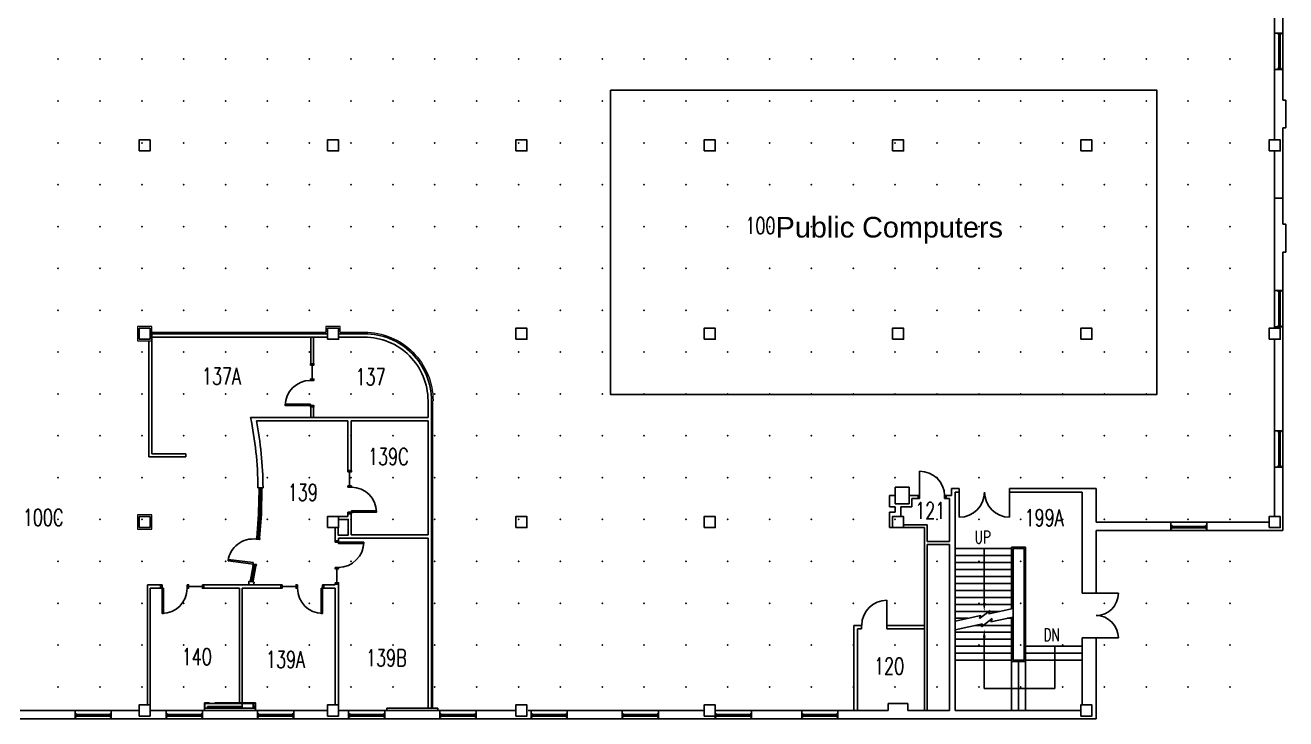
# Model space of a CAD drawing. Header units: millimetres. Extents: x 14 to 316, y 29 to 222.
# Drawn here: x 163 to 315.8, y 29.3 to 113.4 of the extents above; entities that cross this region are included whole.
import ezdxf
from ezdxf.enums import TextEntityAlignment as Align

# ---------------------------------------------------------------- set-up
doc = ezdxf.new("R2010")
doc.units = ezdxf.units.MM
for name, color, linetype in [('A-CIRC-TEXT', 1, 'Continuous'), ('A-DOOR', 2, 'Continuous'), ('A-FLOR-IDEN', 202, 'Continuous'), ('A-FLOR-STRS', 1, 'Continuous'), ('A-GLAZ', 5, 'Continuous'), ('A-WALL', 7, 'Continuous')]:
    doc.layers.add(name, color=color, linetype=linetype)
doc.styles.add('ROMANS', font='romans.shx', dxfattribs={"height": 0.1})
doc.styles.get("Standard").update_dxf_attribs({"font": 'arial.ttf'})

# ---------------------------------------------------------------- blocks, each defined once
blk = doc.blocks.new('*U4')
blk.add_point((0, 0))
blk = doc.blocks.new('*U5')
at = {"color": 0, "linetype": 'ByBlock', "lineweight": -2, "transparency": 16777216}
for p in [(152.178, 76.089), (157.2506, 76.089), (162.3232, 76.089), (167.3958, 76.089), (172.4684, 76.089), (177.541, 76.089), (182.6136, 76.089), (187.6862, 76.089), (192.7588, 76.089), (197.8314, 76.089), (202.904, 76.089), (207.9766, 76.089), (213.0492, 76.089), (218.1218, 76.089), (223.1944, 76.089), (228.267, 76.089), (233.3396, 76.089), (238.4122, 76.089), (243.4848, 76.089), (248.5574, 76.089), (253.63, 76.089), (258.7026, 76.089), (263.7752, 76.089), (268.8478, 76.089), (273.9204, 76.089), (278.993, 76.089), (284.0656, 76.089), (289.1382, 76.089), (294.2108, 76.089), (152.178, 71.0164), (157.2506, 71.0164), (162.3232, 71.0164), (167.3958, 71.0164), (172.4684, 71.0164), (177.541, 71.0164), (182.6136, 71.0164), (187.6862, 71.0164), (192.7588, 71.0164), (197.8314, 71.0164), (202.904, 71.0164), (207.9766, 71.0164), (213.0492, 71.0164), (218.1218, 71.0164), (223.1944, 71.0164), (228.267, 71.0164), (233.3396, 71.0164), (238.4122, 71.0164), (243.4848, 71.0164), (248.5574, 71.0164), (253.63, 71.0164), (258.7026, 71.0164), (263.7752, 71.0164), (268.8478, 71.0164), (273.9204, 71.0164), (278.993, 71.0164), (284.0656, 71.0164), (289.1382, 71.0164), (294.2108, 71.0164), (152.178, 65.9438), (157.2506, 65.9438), (162.3232, 65.9438), (167.3958, 65.9438), (172.4684, 65.9438), (177.541, 65.9438), (182.6136, 65.9438), (187.6862, 65.9438), (192.7588, 65.9438), (197.8314, 65.9438), (202.904, 65.9438), (207.9766, 65.9438), (213.0492, 65.9438), (218.1218, 65.9438), (223.1944, 65.9438), (228.267, 65.9438), (233.3396, 65.9438), (238.4122, 65.9438), (243.4848, 65.9438), (248.5574, 65.9438), (253.63, 65.9438), (258.7026, 65.9438), (263.7752, 65.9438), (268.8478, 65.9438), (273.9204, 65.9438), (278.993, 65.9438), (284.0656, 65.9438), (289.1382, 65.9438), (294.2108, 65.9438), (152.178, 60.8712), (157.2506, 60.8712), (162.3232, 60.8712), (167.3958, 60.8712), (172.4684, 60.8712), (177.541, 60.8712), (182.6136, 60.8712), (187.6862, 60.8712), (192.7588, 60.8712), (197.8314, 60.8712), (202.904, 60.8712), (207.9766, 60.8712), (213.0492, 60.8712), (218.1218, 60.8712), (223.1944, 60.8712), (228.267, 60.8712), (233.3396, 60.8712), (238.4122, 60.8712), (243.4848, 60.8712), (248.5574, 60.8712), (253.63, 60.8712), (258.7026, 60.8712), (263.7752, 60.8712), (268.8478, 60.8712), (273.9204, 60.8712), (278.993, 60.8712), (284.0656, 60.8712), (289.1382, 60.8712), (294.2108, 60.8712), (152.178, 55.7986), (157.2506, 55.7986), (162.3232, 55.7986), (167.3958, 55.7986), (172.4684, 55.7986), (177.541, 55.7986), (182.6136, 55.7986), (187.6862, 55.7986), (192.7588, 55.7986), (197.8314, 55.7986), (202.904, 55.7986), (207.9766, 55.7986), (213.0492, 55.7986), (218.1218, 55.7986), (223.1944, 55.7986), (228.267, 55.7986), (233.3396, 55.7986), (238.4122, 55.7986), (243.4848, 55.7986), (248.5574, 55.7986), (253.63, 55.7986), (258.7026, 55.7986), (263.7752, 55.7986), (268.8478, 55.7986), (273.9204, 55.7986), (278.993, 55.7986), (284.0656, 55.7986), (289.1382, 55.7986), (294.2108, 55.7986), (152.178, 50.726), (157.2506, 50.726), (162.3232, 50.726), (167.3958, 50.726), (172.4684, 50.726), (177.541, 50.726), (182.6136, 50.726), (187.6862, 50.726), (192.7588, 50.726), (197.8314, 50.726), (202.904, 50.726), (207.9766, 50.726), (213.0492, 50.726), (218.1218, 50.726), (223.1944, 50.726), (228.267, 50.726), (233.3396, 50.726), (238.4122, 50.726), (243.4848, 50.726), (248.5574, 50.726), (253.63, 50.726), (258.7026, 50.726), (263.7752, 50.726), (268.8478, 50.726), (273.9204, 50.726), (278.993, 50.726), (284.0656, 50.726), (289.1382, 50.726), (294.2108, 50.726), (152.178, 45.6534), (157.2506, 45.6534), (162.3232, 45.6534), (167.3958, 45.6534), (172.4684, 45.6534), (177.541, 45.6534), (182.6136, 45.6534), (187.6862, 45.6534), (192.7588, 45.6534), (197.8314, 45.6534), (202.904, 45.6534), (207.9766, 45.6534), (213.0492, 45.6534), (218.1218, 45.6534), (223.1944, 45.6534), (228.267, 45.6534), (233.3396, 45.6534), (238.4122, 45.6534), (243.4848, 45.6534), (248.5574, 45.6534), (253.63, 45.6534), (258.7026, 45.6534), (263.7752, 45.6534), (268.8478, 45.6534), (273.9204, 45.6534), (278.993, 45.6534), (284.0656, 45.6534), (289.1382, 45.6534), (294.2108, 45.6534), (152.178, 40.5808), (157.2506, 40.5808), (162.3232, 40.5808), (167.3958, 40.5808), (172.4684, 40.5808), (177.541, 40.5808), (182.6136, 40.5808), (187.6862, 40.5808), (192.7588, 40.5808), (197.8314, 40.5808), (202.904, 40.5808), (207.9766, 40.5808), (213.0492, 40.5808), (218.1218, 40.5808), (223.1944, 40.5808), (228.267, 40.5808), (233.3396, 40.5808), (238.4122, 40.5808), (243.4848, 40.5808), (248.5574, 40.5808), (253.63, 40.5808), (258.7026, 40.5808), (263.7752, 40.5808), (268.8478, 40.5808), (273.9204, 40.5808), (278.993, 40.5808), (284.0656, 40.5808), (289.1382, 40.5808), (294.2108, 40.5808), (152.178, 35.5082), (157.2506, 35.5082), (162.3232, 35.5082), (167.3958, 35.5082), (172.4684, 35.5082), (177.541, 35.5082), (182.6136, 35.5082), (187.6862, 35.5082), (192.7588, 35.5082), (197.8314, 35.5082), (202.904, 35.5082), (207.9766, 35.5082), (213.0492, 35.5082), (218.1218, 35.5082), (223.1944, 35.5082), (228.267, 35.5082), (233.3396, 35.5082), (238.4122, 35.5082), (243.4848, 35.5082), (248.5574, 35.5082), (253.63, 35.5082), (258.7026, 35.5082), (263.7752, 35.5082), (268.8478, 35.5082), (273.9204, 35.5082), (278.993, 35.5082), (284.0656, 35.5082), (289.1382, 35.5082), (294.2108, 35.5082), (152.178, 30.4356), (157.2506, 30.4356), (162.3232, 30.4356), (167.3958, 30.4356), (172.4684, 30.4356), (177.541, 30.4356), (182.6136, 30.4356), (187.6862, 30.4356), (192.7588, 30.4356), (197.8314, 30.4356), (202.904, 30.4356), (207.9766, 30.4356), (213.0492, 30.4356), (218.1218, 30.4356), (223.1944, 30.4356), (228.267, 30.4356), (233.3396, 30.4356), (238.4122, 30.4356), (243.4848, 30.4356), (248.5574, 30.4356), (253.63, 30.4356), (258.7026, 30.4356), (263.7752, 30.4356), (268.8478, 30.4356), (273.9204, 30.4356), (278.993, 30.4356), (284.0656, 30.4356), (289.1382, 30.4356), (294.2108, 30.4356), (152.178, 25.363), (157.2506, 25.363), (162.3232, 25.363), (167.3958, 25.363), (172.4684, 25.363), (177.541, 25.363), (182.6136, 25.363), (187.6862, 25.363), (192.7588, 25.363), (197.8314, 25.363), (202.904, 25.363), (207.9766, 25.363), (213.0492, 25.363), (218.1218, 25.363), (223.1944, 25.363), (228.267, 25.363), (233.3396, 25.363), (238.4122, 25.363), (243.4848, 25.363), (248.5574, 25.363), (253.63, 25.363), (258.7026, 25.363), (263.7752, 25.363), (268.8478, 25.363), (273.9204, 25.363), (278.993, 25.363), (284.0656, 25.363), (289.1382, 25.363), (294.2108, 25.363), (152.178, 20.2904), (157.2506, 20.2904), (162.3232, 20.2904), (167.3958, 20.2904), (172.4684, 20.2904), (177.541, 20.2904), (182.6136, 20.2904), (187.6862, 20.2904), (192.7588, 20.2904), (197.8314, 20.2904), (202.904, 20.2904), (207.9766, 20.2904), (213.0492, 20.2904), (218.1218, 20.2904), (223.1944, 20.2904), (228.267, 20.2904), (233.3396, 20.2904), (238.4122, 20.2904), (243.4848, 20.2904), (248.5574, 20.2904), (253.63, 20.2904), (258.7026, 20.2904), (263.7752, 20.2904), (268.8478, 20.2904), (273.9204, 20.2904), (278.993, 20.2904), (284.0656, 20.2904), (289.1382, 20.2904), (294.2108, 20.2904), (152.178, 15.2178), (157.2506, 15.2178), (162.3232, 15.2178), (167.3958, 15.2178), (172.4684, 15.2178), (177.541, 15.2178), (182.6136, 15.2178), (187.6862, 15.2178), (192.7588, 15.2178), (197.8314, 15.2178), (202.904, 15.2178), (207.9766, 15.2178), (213.0492, 15.2178), (218.1218, 15.2178), (223.1944, 15.2178), (228.267, 15.2178), (233.3396, 15.2178), (238.4122, 15.2178), (243.4848, 15.2178), (248.5574, 15.2178), (253.63, 15.2178), (258.7026, 15.2178), (263.7752, 15.2178), (268.8478, 15.2178), (273.9204, 15.2178), (278.993, 15.2178), (284.0656, 15.2178), (289.1382, 15.2178), (294.2108, 15.2178), (152.178, 10.1452), (157.2506, 10.1452), (162.3232, 10.1452), (167.3958, 10.1452), (172.4684, 10.1452), (177.541, 10.1452), (182.6136, 10.1452), (187.6862, 10.1452), (192.7588, 10.1452), (197.8314, 10.1452), (202.904, 10.1452), (207.9766, 10.1452), (213.0492, 10.1452), (218.1218, 10.1452), (223.1944, 10.1452), (228.267, 10.1452), (233.3396, 10.1452), (238.4122, 10.1452), (243.4848, 10.1452), (248.5574, 10.1452), (253.63, 10.1452), (258.7026, 10.1452), (263.7752, 10.1452), (268.8478, 10.1452), (273.9204, 10.1452), (278.993, 10.1452), (284.0656, 10.1452), (289.1382, 10.1452), (294.2108, 10.1452), (152.178, 5.0726), (157.2506, 5.0726), (162.3232, 5.0726), (167.3958, 5.0726), (172.4684, 5.0726), (177.541, 5.0726), (182.6136, 5.0726), (187.6862, 5.0726), (192.7588, 5.0726), (197.8314, 5.0726), (202.904, 5.0726), (207.9766, 5.0726), (213.0492, 5.0726), (218.1218, 5.0726), (223.1944, 5.0726), (228.267, 5.0726), (233.3396, 5.0726), (238.4122, 5.0726), (243.4848, 5.0726), (248.5574, 5.0726), (253.63, 5.0726), (258.7026, 5.0726), (263.7752, 5.0726), (268.8478, 5.0726), (273.9204, 5.0726), (278.993, 5.0726), (284.0656, 5.0726), (289.1382, 5.0726), (294.2108, 5.0726), (152.178, 0), (157.2506, 0), (162.3232, 0), (167.3958, 0), (172.4684, 0), (177.541, 0), (182.6136, 0), (187.6862, 0), (192.7588, 0), (197.8314, 0), (202.904, 0), (207.9766, 0), (213.0492, 0), (218.1218, 0), (223.1944, 0), (228.267, 0), (233.3396, 0), (238.4122, 0), (243.4848, 0), (248.5574, 0), (253.63, 0), (258.7026, 0), (263.7752, 0), (268.8478, 0), (273.9204, 0), (278.993, 0), (284.0656, 0), (289.1382, 0), (294.2108, 0)]:
    blk.add_blockref('*U4', p, dxfattribs=at)

msp = doc.modelspace()

# ---------------------------------------------------------------- linework, layer by layer
for p, q in [((177.95, 75.11), (177.95, 61.07)), ((178.29, 75.86), (178.29, 61.4)), ((197.57, 75.56), (197.57, 72.34)), ((197.91, 75.56), (197.91, 72.34)), ((197.57, 67.1), (197.57, 65.83)), ((197.91, 67.1), (197.91, 65.83)), ((178.29, 61.4), (182.44, 61.4)), ((182.44, 61.4), (182.44, 61.07)), ((177.95, 61.07), (182.44, 61.07)), ((177.76, 30.99), (177.76, 45.54)), ((178.1, 30.99), (178.1, 45.12)), ((188.91, 31.23), (188.91, 45.12)), ((189.25, 31.23), (189.25, 45.12))]:
    msp.add_line(p, q)
msp.add_lwpolyline([(233.89, 105.49), (300.13, 105.49), (300.13, 68.62), (233.89, 68.62)], close=True)
at = {"layer": 'A-CIRC-TEXT'}
for p, q in [((279.2, 43.33), (279.2, 49.93)), ((279.2, 39.15), (279.2, 32.96)), ((287.77, 32.96), (287.77, 38.1)), ((279.2, 32.96), (287.77, 32.96))]:
    msp.add_line(p, q, dxfattribs=at)
for points in [[(279.37, 43.33), (279.03, 43.33), (279.2, 42.32)], [(279.37, 39.15), (279.03, 39.15), (279.2, 40.16)]]:
    msp.add_solid(points, dxfattribs=at)
at = {"layer": 'A-DOOR'}
for p, q in [((197.73, 70.48), (197.73, 72.17)), ((271.36, 56.36), (271.36, 59.32)), ((276.18, 56.78), (276.18, 53.74)), ((282.27, 56.78), (282.27, 53.74)), ((190.99, 51.25), (190.96, 51.08)), ((190.96, 51.08), (191.38, 51.02)), ((191.4, 51.19), (190.99, 51.25)), ((191.38, 51.02), (191.4, 51.19)), ((187.57, 48.63), (187.55, 48.46)), ((187.55, 48.46), (190.57, 48.06)), ((190.59, 48.23), (187.57, 48.63)), ((190.54, 47.89), (190.57, 48.06)), ((190.96, 47.84), (190.54, 47.89)), ((190.57, 48.06), (190.59, 48.23)), ((190.57, 48.06), (190.98, 48)), ((190.98, 48), (190.96, 47.84)), ((200.72, 47.49), (200.72, 45.8)), ((182.75, 45.33), (184.44, 45.33)), ((195.78, 45.33), (194.09, 45.33)), ((295.46, 44.52), (292.75, 44.52)), ((267.39, 43.68), (267.39, 40.63)), ((295.46, 39.11), (292.75, 39.11))]:
    msp.add_line(p, q, dxfattribs=at)
at = {"layer": 'A-DOOR', "extrusion": (0, 0, -1)}
msp.add_line((202.27, 57.54), (202.27, 59.23), dxfattribs=at)
at = {"layer": 'A-DOOR', "linetype": 'Continuous', "flags": 128}
for points in [[(197.52, 72.17), (197.52, 72.34), (197.94, 72.34), (197.94, 72.17), (197.52, 72.17)], [(197.52, 70.31), (197.52, 70.48), (197.94, 70.48), (197.94, 70.31), (197.52, 70.31)], [(197.52, 67.27), (197.52, 67.43), (194.48, 67.43), (194.48, 67.27), (197.52, 67.27)], [(197.52, 67.27), (197.52, 67.1), (197.94, 67.1), (197.94, 67.27), (197.52, 67.27)], [(200.51, 50.7), (200.51, 50.87), (200.94, 50.87), (200.94, 50.7), (200.51, 50.7)], [(200.94, 50.7), (200.94, 50.53), (203.98, 50.53), (203.98, 50.7), (200.94, 50.7)], [(200.51, 47.66), (200.51, 47.49), (200.94, 47.49), (200.94, 47.66), (200.51, 47.66)], [(179.54, 45.54), (179.37, 45.54), (179.37, 45.12), (179.54, 45.12), (179.54, 45.54)], [(179.54, 45.12), (179.71, 45.12), (179.71, 42.07), (179.54, 42.07), (179.54, 45.12)], [(182.58, 45.54), (182.75, 45.54), (182.75, 45.12), (182.58, 45.12), (182.58, 45.54)], [(184.44, 45.54), (184.61, 45.54), (184.61, 45.12), (184.44, 45.12), (184.44, 45.54)], [(194.09, 45.54), (193.92, 45.54), (193.92, 45.12), (194.09, 45.12), (194.09, 45.54)], [(195.95, 45.54), (195.78, 45.54), (195.78, 45.12), (195.95, 45.12), (195.95, 45.54)], [(199, 45.12), (198.83, 45.12), (198.83, 42.07), (199, 42.07), (199, 45.12)], [(199, 45.54), (199.17, 45.54), (199.17, 45.12), (199, 45.12), (199, 45.54)], [(200.51, 45.8), (200.51, 45.63), (200.94, 45.63), (200.94, 45.8), (200.51, 45.8)]]:
    msp.add_lwpolyline(points, close=True, dxfattribs=at)
at = {"layer": 'A-DOOR', "linetype": 'Continuous', "extrusion": (0, 0, -1), "flags": 128}
for points in [[(-202.06, 59.23), (-202.06, 59.4), (-202.49, 59.4), (-202.49, 59.23), (-202.06, 59.23)], [(-202.06, 57.37), (-202.06, 57.54), (-202.49, 57.54), (-202.49, 57.37), (-202.06, 57.37)], [(-202.06, 54.33), (-202.06, 54.16), (-202.49, 54.16), (-202.49, 54.33), (-202.06, 54.33)], [(-202.49, 54.33), (-202.49, 54.5), (-205.53, 54.5), (-205.53, 54.33), (-202.49, 54.33)]]:
    msp.add_lwpolyline(points, close=True, dxfattribs=at)
at = {"layer": 'A-DOOR'}
for points in [[(271.36, 56.02), (271.19, 56.02), (271.19, 56.36), (271.36, 56.36)], [(274.57, 56.36), (274.4, 56.36), (274.4, 56.02), (274.57, 56.02)]]:
    msp.add_lwpolyline(points, close=True, dxfattribs=at)
at = {"layer": 'A-DOOR', "linetype": 'Continuous', "extrusion": (0, 0, -1)}
for centre, start, end in [((-197.52, 67.27), 0, 90), ((-200.94, 50.7), 180, 270), ((-179.54, 45.12), 180, 270), ((-199, 45.12), 270, 0)]:
    msp.add_arc(centre, 3.04, start, end, dxfattribs=at)
at = {"layer": 'A-DOOR'}
for centre, radius, start, end in [((271.36, 56.27), 3.04, 1.5918, 90), ((276.18, 56.78), 3.04, 270, 0), ((282.27, 56.78), 3.04, 180, 270), ((292.75, 44.52), 2.71, 270, 0), ((267.39, 40.63), 3.04, 90, 180), ((292.75, 39.11), 2.71, 0, 90)]:
    msp.add_arc(centre, radius, start, end, dxfattribs=at)
at = {"layer": 'A-DOOR', "linetype": 'Continuous'}
msp.add_arc((202.49, 54.33), 3.04, 0, 90, dxfattribs=at)
at = {"layer": 'A-DOOR', "extrusion": (0, 0, -1)}
msp.add_arc((-190.57, 48.06), 3.04, 7.5173, 97.5173, dxfattribs=at)
at = {"layer": 'A-FLOR-STRS'}
for p, q in [((282.52, 49.93), (275.67, 49.93)), ((282.52, 49.93), (275.67, 49.93)), ((282.52, 49.93), (275.67, 49.93)), ((282.52, 49.09), (275.67, 49.09)), ((282.52, 50.1), (282.52, 42.64)), ((284.21, 50.1), (282.52, 50.1)), ((282.69, 49.93), (282.69, 36.4)), ((284.04, 49.93), (282.69, 49.93)), ((284.04, 49.93), (284.04, 36.4)), ((284.21, 50.1), (284.21, 36.24)), ((282.52, 48.24), (275.67, 48.24)), ((282.52, 47.4), (275.67, 47.4)), ((282.52, 46.55), (275.67, 46.55)), ((282.52, 45.71), (275.67, 45.71)), ((282.52, 44.86), (275.67, 44.86)), ((282.52, 44.01), (275.67, 44.01)), ((282.52, 43.17), (275.67, 43.17)), ((279.77, 42.32), (275.67, 42.32)), ((275.67, 41.14), (278.77, 41.82)), ((277.21, 41.48), (275.67, 41.48)), ((278.64, 41.46), (279.93, 42.44)), ((278.77, 41.82), (278.64, 41.46)), ((278.85, 40.46), (280.14, 41.45)), ((279.77, 42.04), (282.69, 42.67)), ((279.93, 42.44), (279.77, 42.04)), ((281.08, 42.32), (279.88, 42.32)), ((279.98, 41.05), (282.69, 41.64)), ((280.14, 41.45), (279.98, 41.05)), ((282.52, 41.48), (281.97, 41.48)), ((282.52, 41.6), (282.52, 36.24)), ((275.67, 40.1), (278.99, 40.83)), ((282.52, 39.79), (275.67, 39.79)), ((278.92, 40.63), (278.09, 40.63)), ((278.99, 40.83), (278.85, 40.46)), ((282.52, 40.63), (279.07, 40.63)), ((282.52, 38.94), (275.67, 38.94)), ((282.52, 38.1), (275.67, 38.1)), ((282.52, 37.25), (275.67, 37.25)), ((284.21, 38.1), (291.06, 38.1)), ((284.21, 37.25), (291.06, 37.25)), ((282.52, 36.4), (275.67, 36.4)), ((282.52, 36.24), (282.52, 30.32)), ((282.52, 36.24), (284.21, 36.24)), ((282.69, 36.4), (284.04, 36.4)), ((283.37, 36.24), (283.37, 30.32)), ((284.21, 36.4), (291.06, 36.4)), ((284.21, 36.24), (284.21, 30.32))]:
    msp.add_line(p, q, dxfattribs=at)
at = {"layer": 'A-GLAZ', "linetype": 'Continuous'}
for p, q in [((314.82, 112.42), (314.82, 112.25)), ((315.16, 112.25), (314.82, 112.25)), ((314.91, 112.25), (314.91, 108.19)), ((315.07, 112.25), (315.07, 108.19)), ((315.16, 112.42), (315.16, 112.25)), ((315.16, 108.19), (314.82, 108.19)), ((314.82, 108.19), (314.82, 108.02)), ((315.16, 108.19), (315.16, 108.02)), ((314.82, 81.22), (314.82, 81.05)), ((315.16, 81.05), (314.82, 81.05)), ((314.91, 81.05), (314.91, 76.99)), ((315.07, 81.05), (315.07, 76.99)), ((315.16, 81.22), (315.16, 81.05)), ((315.16, 76.99), (314.82, 76.99)), ((314.82, 76.99), (314.82, 76.82)), ((315.16, 76.99), (315.16, 76.82)), ((314.82, 64.22), (314.82, 64.05)), ((315.16, 64.22), (315.16, 64.05)), ((315.16, 64.05), (314.82, 64.05)), ((314.91, 64.05), (314.91, 60)), ((315.07, 64.05), (315.07, 60)), ((315.16, 60), (314.82, 60)), ((314.82, 60), (314.82, 59.83)), ((315.16, 60), (315.16, 59.83)), ((301.8, 52.72), (301.97, 52.72)), ((301.8, 52.38), (301.97, 52.38)), ((301.97, 52.72), (301.97, 52.38)), ((301.97, 52.63), (306.02, 52.63)), ((301.97, 52.46), (306.02, 52.46)), ((306.02, 52.72), (306.19, 52.72)), ((306.02, 52.72), (306.02, 52.38)), ((306.02, 52.38), (306.19, 52.38))]:
    msp.add_line(p, q, dxfattribs=at)
at = {"layer": 'A-GLAZ'}
for p, q in [((191.3, 57.15), (191.25, 54.24)), ((191.47, 57.15), (191.42, 54.23)), ((191.59, 54.23), (191.64, 57.15)), ((191.24, 54.12), (191.02, 51.21)), ((191.41, 54.11), (191.19, 51.2)), ((191.36, 51.18), (191.58, 54.09)), ((190.26, 46.1), (190.58, 47.89)), ((190.75, 47.87), (190.43, 46.07)), ((190.92, 47.84), (190.6, 46.04)), ((169.16, 29.89), (168.99, 29.89)), ((169.16, 29.89), (168.99, 29.89)), ((169.16, 29.55), (168.99, 29.55)), ((169.16, 29.55), (168.99, 29.55)), ((169.16, 29.55), (169.16, 29.89)), ((169.16, 29.55), (169.16, 29.89)), ((173.22, 29.81), (169.16, 29.81)), ((173.22, 29.81), (169.16, 29.81)), ((173.22, 29.64), (169.16, 29.64)), ((173.22, 29.64), (169.16, 29.64)), ((173.39, 29.89), (173.22, 29.89)), ((173.22, 29.55), (173.22, 29.89)), ((173.39, 29.89), (173.22, 29.89)), ((173.22, 29.55), (173.22, 29.89)), ((173.39, 29.55), (173.22, 29.55)), ((173.39, 29.55), (173.22, 29.55)), ((180.22, 29.89), (180.05, 29.89)), ((180.22, 29.89), (180.05, 29.89)), ((180.22, 29.55), (180.05, 29.55)), ((180.22, 29.55), (180.05, 29.55)), ((180.22, 29.55), (180.22, 29.89)), ((180.22, 29.55), (180.22, 29.89)), ((184.28, 29.81), (180.22, 29.81)), ((184.28, 29.81), (180.22, 29.81)), ((184.28, 29.64), (180.22, 29.64)), ((184.28, 29.64), (180.22, 29.64)), ((184.44, 29.89), (184.28, 29.89)), ((184.28, 29.55), (184.28, 29.89)), ((184.44, 29.89), (184.28, 29.89)), ((184.28, 29.55), (184.28, 29.89)), ((184.44, 29.55), (184.28, 29.55)), ((184.44, 29.55), (184.28, 29.55)), ((191.27, 29.89), (191.1, 29.89)), ((191.27, 29.89), (191.1, 29.89)), ((191.27, 29.55), (191.1, 29.55)), ((191.27, 29.55), (191.1, 29.55)), ((191.27, 29.55), (191.27, 29.89)), ((191.27, 29.55), (191.27, 29.89)), ((195.33, 29.81), (191.27, 29.81)), ((195.33, 29.81), (191.27, 29.81)), ((195.33, 29.64), (191.27, 29.64)), ((195.33, 29.64), (191.27, 29.64)), ((195.5, 29.89), (195.33, 29.89)), ((195.33, 29.55), (195.33, 29.89)), ((195.5, 29.89), (195.33, 29.89)), ((195.33, 29.55), (195.33, 29.89)), ((195.5, 29.55), (195.33, 29.55)), ((195.5, 29.55), (195.33, 29.55)), ((202.33, 29.89), (202.16, 29.89)), ((202.33, 29.89), (202.16, 29.89)), ((202.33, 29.55), (202.16, 29.55)), ((202.33, 29.55), (202.16, 29.55)), ((202.33, 29.55), (202.33, 29.89)), ((202.33, 29.55), (202.33, 29.89)), ((206.38, 29.81), (202.33, 29.81)), ((206.38, 29.81), (202.33, 29.81)), ((206.38, 29.64), (202.33, 29.64)), ((206.38, 29.64), (202.33, 29.64)), ((206.55, 29.89), (206.38, 29.89)), ((206.38, 29.55), (206.38, 29.89)), ((206.55, 29.89), (206.38, 29.89)), ((206.38, 29.55), (206.38, 29.89)), ((206.55, 29.55), (206.38, 29.55)), ((206.55, 29.55), (206.38, 29.55)), ((213.38, 29.89), (213.21, 29.89)), ((213.38, 29.89), (213.21, 29.89)), ((213.38, 29.55), (213.21, 29.55)), ((213.38, 29.55), (213.21, 29.55)), ((213.38, 29.55), (213.38, 29.89)), ((213.38, 29.55), (213.38, 29.89)), ((217.44, 29.81), (213.38, 29.81)), ((217.44, 29.81), (213.38, 29.81)), ((217.44, 29.64), (213.38, 29.64)), ((217.44, 29.64), (213.38, 29.64)), ((217.61, 29.89), (217.44, 29.89)), ((217.44, 29.55), (217.44, 29.89)), ((217.61, 29.89), (217.44, 29.89)), ((217.44, 29.55), (217.44, 29.89)), ((217.61, 29.55), (217.44, 29.55)), ((217.61, 29.55), (217.44, 29.55)), ((224.44, 29.89), (224.27, 29.89)), ((224.44, 29.89), (224.27, 29.89)), ((224.44, 29.55), (224.27, 29.55)), ((224.44, 29.55), (224.27, 29.55)), ((224.44, 29.55), (224.44, 29.89)), ((224.44, 29.55), (224.44, 29.89)), ((228.49, 29.81), (224.44, 29.81)), ((228.49, 29.81), (224.44, 29.81)), ((228.49, 29.64), (224.44, 29.64)), ((228.49, 29.64), (224.44, 29.64)), ((228.66, 29.89), (228.49, 29.89)), ((228.49, 29.55), (228.49, 29.89)), ((228.66, 29.89), (228.49, 29.89)), ((228.49, 29.55), (228.49, 29.89)), ((228.66, 29.55), (228.49, 29.55)), ((228.66, 29.55), (228.49, 29.55)), ((235.49, 29.89), (235.32, 29.89)), ((235.49, 29.89), (235.32, 29.89)), ((235.49, 29.55), (235.32, 29.55)), ((235.49, 29.55), (235.32, 29.55)), ((235.49, 29.55), (235.49, 29.89)), ((235.49, 29.55), (235.49, 29.89)), ((239.55, 29.81), (235.49, 29.81)), ((239.55, 29.81), (235.49, 29.81)), ((239.55, 29.64), (235.49, 29.64)), ((239.55, 29.64), (235.49, 29.64)), ((239.72, 29.89), (239.55, 29.89)), ((239.72, 29.89), (239.55, 29.89)), ((239.55, 29.55), (239.55, 29.89)), ((239.55, 29.55), (239.55, 29.89)), ((239.72, 29.55), (239.55, 29.55)), ((239.72, 29.55), (239.55, 29.55)), ((246.76, 29.89), (246.59, 29.89)), ((246.76, 29.89), (246.59, 29.89)), ((246.76, 29.55), (246.59, 29.55)), ((246.76, 29.55), (246.59, 29.55)), ((246.76, 29.55), (246.76, 29.89)), ((246.76, 29.55), (246.76, 29.89)), ((250.81, 29.81), (246.76, 29.81)), ((250.81, 29.81), (246.76, 29.81)), ((250.81, 29.64), (246.76, 29.64)), ((250.81, 29.64), (246.76, 29.64)), ((250.98, 29.89), (250.81, 29.89)), ((250.81, 29.55), (250.81, 29.89)), ((250.98, 29.89), (250.81, 29.89)), ((250.81, 29.55), (250.81, 29.89)), ((250.98, 29.55), (250.81, 29.55)), ((250.98, 29.55), (250.81, 29.55)), ((257.24, 29.89), (257.07, 29.89)), ((257.24, 29.89), (257.07, 29.89)), ((257.24, 29.55), (257.07, 29.55)), ((257.24, 29.55), (257.07, 29.55)), ((257.24, 29.55), (257.24, 29.89)), ((257.24, 29.55), (257.24, 29.89)), ((261.3, 29.81), (257.24, 29.81)), ((261.3, 29.81), (257.24, 29.81)), ((261.3, 29.64), (257.24, 29.64)), ((261.3, 29.64), (257.24, 29.64)), ((261.47, 29.89), (261.3, 29.89)), ((261.3, 29.55), (261.3, 29.89)), ((261.47, 29.89), (261.3, 29.89)), ((261.3, 29.55), (261.3, 29.89)), ((261.47, 29.55), (261.3, 29.55)), ((261.47, 29.55), (261.3, 29.55))]:
    msp.add_line(p, q, dxfattribs=at)
at = {"layer": 'A-GLAZ', "flags": 128}
for points in [[(191.3, 57.15), (191.64, 57.15), (191.64, 57.29), (191.31, 57.3), (191.3, 57.15)], [(191.24, 54.12), (191.58, 54.09), (191.59, 54.24), (191.25, 54.27), (191.24, 54.12)], [(191.59, 54.23), (191.25, 54.24), (191.25, 54.09), (191.58, 54.08), (191.59, 54.23)], [(191.36, 51.18), (191.02, 51.21), (191.01, 51.06), (191.35, 51.04), (191.36, 51.18)], [(190.58, 47.89), (190.92, 47.84), (190.94, 47.98), (190.61, 48.04), (190.58, 47.89)], [(190.24, 45.96), (190.57, 45.9), (190.6, 46.04), (190.26, 46.1), (190.24, 45.96)]]:
    msp.add_lwpolyline(points, close=True, dxfattribs=at)
at = {"layer": 'A-WALL'}
for p, q in [((314.4, 112.41), (314.4, 120.95)), ((315.41, 116.14), (315.41, 112.41)), ((314.4, 108.02), (314.4, 112.41)), ((314.4, 112.41), (315.41, 112.41)), ((315.41, 108.02), (315.41, 112.41)), ((314.4, 108.02), (314.4, 99.48)), ((314.4, 108.02), (315.41, 108.02)), ((315.41, 108.02), (315.41, 104.3)), ((315.41, 104.3), (315.75, 104.3)), ((315.75, 104.3), (315.75, 100.92)), ((315.41, 100.92), (315.41, 96.82)), ((315.41, 100.92), (315.75, 100.92)), ((314.4, 96.82), (314.4, 98.13)), ((314.4, 92.42), (314.4, 96.82)), ((315.41, 92.42), (315.41, 96.82)), ((314.4, 92.42), (314.4, 81.22)), ((314.4, 92.42), (315.41, 92.42)), ((315.41, 92.42), (315.41, 89.25)), ((315.41, 89.25), (315.75, 89.25)), ((315.75, 85.87), (315.75, 89.25)), ((315.41, 85.87), (315.41, 81.22)), ((315.41, 85.87), (315.75, 85.87)), ((314.4, 76.82), (314.4, 81.22)), ((314.4, 81.22), (315.41, 81.22)), ((315.41, 76.82), (315.41, 81.22)), ((178.1, 76.65), (176.75, 76.65)), ((176.75, 76.65), (176.75, 75.3)), ((178.1, 75.3), (178.1, 76.65)), ((200.93, 76.65), (199.58, 76.65)), ((199.58, 76.65), (199.58, 75.3)), ((200.93, 75.3), (200.93, 76.65)), ((314.4, 76.82), (315.41, 76.82)), ((314.4, 76.82), (314.4, 76.65)), ((315.41, 76.82), (315.41, 64.22)), ((176.75, 75.3), (178.1, 75.3)), ((178.29, 75.97), (199.58, 75.97)), ((178.29, 75.56), (199.58, 75.56)), ((199.58, 75.3), (200.93, 75.3)), ((200.93, 75.97), (204.08, 75.97)), ((200.93, 75.56), (204.08, 75.56)), ((314.4, 64.22), (314.4, 75.3)), ((190.27, 65.83), (211.78, 65.83)), ((197.91, 65.83), (197.91, 67.1)), ((190.98, 65.42), (202.06, 65.42)), ((202.47, 65.42), (211.78, 65.42)), ((314.4, 64.22), (315.41, 64.22)), ((315.41, 64.22), (315.41, 59.82)), ((314.4, 59.82), (314.4, 64.15)), ((314.4, 59.82), (314.4, 53.82)), ((314.4, 59.82), (315.41, 59.82)), ((315.41, 59.82), (315.41, 52.13)), ((202.47, 59.4), (202.06, 59.4)), ((191.17, 57.3), (191.78, 57.29)), ((268.4, 57.37), (270.09, 57.37)), ((268.4, 57.37), (268.4, 56.36)), ((270.09, 57.37), (270.09, 56.36)), ((275.25, 56.36), (275.25, 57.2)), ((275.25, 57.2), (276.18, 57.2)), ((275.67, 30.32), (275.67, 56.78)), ((275.67, 56.78), (276.18, 56.78)), ((276.18, 56.78), (276.18, 57.2)), ((282.27, 57.2), (292.75, 57.2)), ((282.27, 56.78), (282.27, 57.2)), ((282.27, 56.78), (291.06, 56.78)), ((291.06, 44.52), (291.06, 56.78)), ((292.75, 53.15), (292.75, 57.2)), ((267.73, 55.01), (267.73, 56.36)), ((267.73, 56.36), (268.4, 56.36)), ((268.4, 55.34), (268.4, 56.36)), ((268.4, 55.34), (270.09, 55.34)), ((270.09, 55.34), (270.09, 56.36)), ((270.09, 56.36), (271.36, 56.36)), ((270.43, 55.01), (270.43, 56.02)), ((271.36, 56.02), (270.43, 56.02)), ((271.36, 56.02), (271.36, 56.36)), ((274.57, 56.02), (274.57, 56.36)), ((275.25, 56.36), (274.57, 56.36)), ((274.57, 56.02), (275, 56.02)), ((275, 50.78), (275, 56.02)), ((176.75, 53.82), (177.09, 53.82)), ((178.1, 53.82), (176.75, 53.82)), ((176.75, 53.82), (176.75, 52.47)), ((178.1, 52.47), (178.1, 53.82)), ((200.93, 53.82), (199.58, 53.82)), ((199.58, 53.82), (199.58, 52.47)), ((200.93, 53.82), (200.59, 53.82)), ((200.93, 53.82), (200.59, 53.82)), ((200.93, 52.47), (200.93, 53.82)), ((200.93, 53.82), (202.06, 53.82)), ((202.06, 54.16), (202.06, 53.82)), ((202.06, 54.16), (202.47, 54.16)), ((267.73, 55.01), (268.4, 55.01)), ((267.73, 54.33), (267.73, 52.47)), ((267.73, 54.33), (268.4, 54.33)), ((268.4, 54.33), (268.4, 55.01)), ((269.08, 53.82), (269.08, 55.01)), ((269.08, 55.01), (270.43, 55.01)), ((176.75, 52.47), (178.1, 52.47)), ((199.58, 52.47), (200.93, 52.47)), ((200.93, 52.47), (200.59, 52.47)), ((200.93, 52.47), (200.59, 52.47)), ((267.73, 52.47), (271.95, 52.47)), ((269.42, 52.81), (272.29, 52.81)), ((271.95, 30.32), (271.95, 52.47)), ((272.29, 50.78), (272.29, 52.81)), ((292.75, 53.15), (301.8, 53.15)), ((292.75, 52.13), (301.8, 52.13)), ((292.75, 44.52), (292.75, 52.13)), ((306.2, 53.15), (301.8, 53.15)), ((301.8, 53.15), (301.8, 52.13)), ((301.8, 52.13), (306.2, 52.13)), ((306.2, 53.15), (313.72, 53.15)), ((306.2, 53.15), (306.2, 52.13)), ((306.2, 52.13), (315.41, 52.13)), ((200.93, 51.21), (211.78, 51.21)), ((202.47, 51.62), (211.78, 51.62)), ((272.29, 50.78), (275, 50.78)), ((272.29, 30.32), (272.29, 50.44)), ((272.29, 50.44), (275, 50.44)), ((275, 30.32), (275, 50.44)), ((190.71, 45.87), (190.1, 45.98)), ((177.76, 45.54), (179.37, 45.54)), ((178.1, 45.12), (179.37, 45.12)), ((178.1, 45.12), (179.37, 45.12)), ((184.61, 45.54), (193.92, 45.54)), ((184.61, 45.12), (188.91, 45.12)), ((189.25, 45.12), (193.92, 45.12)), ((190.64, 45.54), (193.92, 45.54)), ((199.17, 45.12), (200.52, 45.12)), ((199.18, 45.54), (200.52, 45.54)), ((291.06, 44.52), (292.75, 44.52)), ((263.41, 30.32), (263.41, 40.63)), ((263.41, 40.63), (264.34, 40.63)), ((263.84, 30.32), (263.84, 40.21)), ((263.84, 40.21), (264.34, 40.21)), ((264.34, 40.21), (264.34, 40.63)), ((267.39, 40.63), (271.95, 40.63)), ((267.39, 40.21), (267.39, 40.63)), ((267.39, 40.21), (271.95, 40.21)), ((291.06, 30.99), (291.06, 39.11)), ((291.06, 39.11), (292.75, 39.11)), ((292.75, 39.11), (292.75, 29.3)), ((275, 30.32), (275, 37.42)), ((184.69, 31.23), (184.69, 30.58)), ((185.28, 31.23), (184.69, 31.23)), ((190.86, 31.16), (184.69, 31.16)), ((184.69, 30.58), (190.86, 30.58)), ((184.69, 30.32), (184.69, 30.58)), ((184.69, 30.32), (184.69, 30.58)), ((184.69, 30.58), (190.86, 30.58)), ((184.69, 30.32), (184.69, 30.58)), ((184.69, 30.58), (190.86, 30.58)), ((185.28, 31.23), (185.25, 31.16)), ((185.95, 31.23), (185.92, 31.16)), ((190.86, 31.23), (185.95, 31.23)), ((189.25, 30.58), (189.25, 31.16)), ((190.6, 31.16), (189.25, 31.16)), ((190.6, 30.58), (190.6, 31.16)), ((190.83, 31.16), (190.83, 30.58)), ((190.86, 31.23), (190.86, 30.58)), ((190.86, 30.32), (190.86, 30.58)), ((190.86, 30.32), (190.86, 30.58)), ((190.86, 30.32), (190.86, 30.58)), ((206.8, 30.58), (212.97, 30.58)), ((206.8, 30.58), (212.97, 30.58)), ((206.8, 30.32), (206.8, 30.58)), ((206.8, 30.58), (212.97, 30.58)), ((212.97, 30.32), (212.97, 30.58)), ((212.97, 30.32), (212.97, 30.58)), ((212.97, 30.32), (212.97, 30.58)), ((267.56, 31.16), (269.92, 31.16)), ((267.56, 30.32), (267.56, 31.16)), ((269.92, 30.32), (269.92, 31.16)), ((168.46, 30.32), (162.33, 30.32)), ((168.99, 29.3), (162.33, 29.3)), ((168.99, 30.32), (168.46, 30.32)), ((173.39, 30.32), (168.99, 30.32)), ((168.99, 30.32), (168.99, 29.3)), ((173.39, 29.3), (168.99, 29.3)), ((173.39, 30.32), (176.75, 30.32)), ((173.39, 30.32), (173.39, 29.3)), ((173.39, 30.32), (173.39, 29.3)), ((173.39, 29.3), (180.05, 29.3)), ((180.05, 30.32), (178.1, 30.32)), ((184.44, 30.32), (180.05, 30.32)), ((180.05, 30.32), (180.05, 29.3)), ((184.44, 29.3), (180.05, 29.3)), ((191.1, 30.32), (184.44, 30.32)), ((184.44, 30.32), (184.71, 30.32)), ((184.44, 30.32), (184.44, 29.3)), ((191.1, 29.3), (184.44, 29.3)), ((190.76, 30.32), (191.1, 30.32)), ((195.5, 30.32), (191.1, 30.32)), ((191.1, 30.32), (191.1, 29.3)), ((195.5, 29.3), (191.1, 29.3)), ((195.5, 30.32), (199.57, 30.32)), ((195.5, 30.32), (195.5, 29.3)), ((202.16, 29.3), (195.5, 29.3)), ((202.16, 30.32), (200.93, 30.32)), ((206.55, 30.32), (202.16, 30.32)), ((202.16, 30.32), (202.16, 29.3)), ((206.55, 29.3), (202.16, 29.3)), ((206.55, 30.32), (213.21, 30.32)), ((206.55, 30.32), (206.55, 29.3)), ((206.55, 29.3), (213.21, 29.3)), ((213.21, 30.32), (217.61, 30.32)), ((213.21, 30.32), (213.21, 29.3)), ((213.21, 29.3), (217.61, 29.3)), ((217.61, 30.32), (222.41, 30.32)), ((217.61, 30.32), (217.61, 29.3)), ((217.61, 29.3), (224.27, 29.3)), ((224.27, 30.32), (223.93, 30.32)), ((224.27, 30.32), (228.66, 30.32)), ((224.27, 30.32), (224.27, 29.3)), ((224.27, 29.3), (228.66, 29.3)), ((228.66, 30.32), (235.32, 30.32)), ((228.66, 30.32), (228.66, 29.3)), ((228.66, 29.3), (235.32, 29.3)), ((235.32, 30.32), (239.72, 30.32)), ((235.32, 30.32), (235.32, 29.3)), ((235.32, 29.3), (239.72, 29.3)), ((239.72, 30.32), (245.24, 30.32)), ((239.72, 30.32), (239.72, 29.3)), ((239.72, 29.3), (246.59, 29.3)), ((250.98, 30.32), (246.59, 30.32)), ((246.59, 30.32), (246.59, 29.3)), ((246.59, 29.3), (250.98, 29.3)), ((250.98, 30.32), (257.07, 30.32)), ((250.98, 30.32), (250.98, 29.3)), ((250.98, 29.3), (257.07, 29.3)), ((257.07, 30.32), (261.47, 30.32)), ((257.07, 30.32), (257.07, 29.3)), ((257.07, 29.3), (261.47, 29.3)), ((261.47, 30.32), (267.56, 30.32)), ((261.47, 30.32), (261.47, 29.3)), ((261.47, 29.3), (292.75, 29.3)), ((269.92, 30.32), (275, 30.32)), ((275.67, 30.32), (290.89, 30.32))]:
    msp.add_line(p, q, dxfattribs=at)
at = {"layer": 'A-WALL', "lineweight": 18}
for p, q in [((176.56, 76.84), (176.56, 75.11)), ((178.29, 76.84), (176.56, 76.84)), ((178.29, 75.11), (178.29, 76.84)), ((199.39, 76.84), (199.39, 76.16)), ((201.12, 76.84), (199.39, 76.84)), ((201.12, 76.16), (201.12, 76.84)), ((176.56, 75.11), (178.29, 75.11)), ((178.29, 76.16), (199.39, 76.16)), ((201.12, 76.16), (204.08, 76.16)), ((212.38, 30.58), (212.38, 67.86)), ((176.56, 54.01), (176.56, 52.28)), ((178.29, 54.01), (176.56, 54.01)), ((178.29, 52.28), (178.29, 54.01)), ((176.56, 52.28), (178.29, 52.28))]:
    msp.add_line(p, q, dxfattribs=at)
at = {"layer": 'A-WALL', "linetype": 'Continuous'}
for p, q in [((211.78, 65.83), (211.78, 67.86)), ((212.19, 30.58), (212.19, 67.86)), ((202.06, 59.4), (202.06, 65.42)), ((202.47, 59.4), (202.47, 65.42)), ((211.78, 51.62), (211.78, 65.42)), ((202.47, 51.62), (202.47, 54.16)), ((200.52, 50.87), (200.52, 52.47)), ((200.93, 50.87), (200.93, 51.21)), ((211.78, 30.58), (211.78, 51.21)), ((200.52, 45.54), (200.52, 45.63)), ((200.52, 30.99), (200.52, 45.12)), ((200.93, 30.36), (200.93, 45.63))]:
    msp.add_line(p, q, dxfattribs=at)
at = {"layer": 'A-WALL'}
for points in [[(176.75, 98.13), (178.1, 98.13), (178.1, 99.48), (176.75, 99.48), (176.75, 98.13)], [(199.58, 98.13), (200.93, 98.13), (200.93, 99.48), (199.58, 99.48), (199.58, 98.13)], [(222.41, 98.13), (223.76, 98.13), (223.76, 99.48), (222.41, 99.48), (222.41, 98.13)], [(245.24, 98.13), (246.59, 98.13), (246.59, 99.48), (245.24, 99.48), (245.24, 98.13)], [(268.06, 98.13), (269.42, 98.13), (269.42, 99.48), (268.06, 99.48), (268.06, 98.13)], [(290.89, 98.13), (292.25, 98.13), (292.25, 99.48), (290.89, 99.48), (290.89, 98.13)], [(313.72, 98.13), (315.07, 98.13), (315.07, 99.48), (313.72, 99.48), (313.72, 98.13)], [(199.58, 75.3), (200.93, 75.3), (200.93, 76.65), (199.58, 76.65), (199.58, 75.3)], [(222.41, 75.3), (223.76, 75.3), (223.76, 76.65), (222.41, 76.65), (222.41, 75.3)], [(245.24, 75.3), (246.59, 75.3), (246.59, 76.65), (245.24, 76.65), (245.24, 75.3)], [(268.06, 75.3), (269.42, 75.3), (269.42, 76.65), (268.06, 76.65), (268.06, 75.3)], [(290.89, 75.3), (292.25, 75.3), (292.25, 76.65), (290.89, 76.65), (290.89, 75.3)], [(313.72, 75.3), (315.07, 75.3), (315.07, 76.65), (313.72, 76.65), (313.72, 75.3)], [(199.58, 52.47), (200.93, 52.47), (200.93, 53.82), (199.58, 53.82), (199.58, 52.47)], [(222.41, 52.47), (223.76, 52.47), (223.76, 53.82), (222.41, 53.82), (222.41, 52.47)], [(245.24, 52.47), (246.59, 52.47), (246.59, 53.82), (245.24, 53.82), (245.24, 52.47)], [(268.06, 52.47), (269.42, 52.47), (269.42, 53.82), (268.06, 53.82), (268.06, 52.47)], [(313.72, 52.47), (315.07, 52.47), (315.07, 53.82), (313.72, 53.82), (313.72, 52.47)], [(176.75, 29.64), (178.1, 29.64), (178.1, 30.99), (176.75, 30.99), (176.75, 29.64)], [(199.58, 29.64), (200.93, 29.64), (200.93, 30.99), (199.58, 30.99), (199.58, 29.64)], [(222.41, 29.64), (223.76, 29.64), (223.76, 30.99), (222.41, 30.99), (222.41, 29.64)], [(245.24, 29.64), (246.59, 29.64), (246.59, 30.99), (245.24, 30.99), (245.24, 29.64)], [(290.89, 29.64), (292.25, 29.64), (292.25, 30.99), (290.89, 30.99), (290.89, 29.64)]]:
    msp.add_lwpolyline(points, close=True, dxfattribs=at)
at = {"layer": 'A-WALL', "flags": 128}
for points in [[(200.93, 53.46), (202.11, 53.46), (202.11, 51.57), (200.88, 51.57), (200.88, 52.47)], [(184.71, 31.16), (189.25, 31.16)], [(184.71, 30.58), (184.71, 31.16)], [(185.07, 30.58), (184.71, 30.58)], [(189.25, 30.8), (185.07, 30.8)], [(185.07, 30.8), (185.07, 30.58)], [(189.25, 31.16), (189.25, 30.8)], [(190.6, 30.8), (190.6, 31.16)], [(190.6, 31.16), (190.83, 31.16)], [(190.83, 30.8), (190.6, 30.8)], [(190.83, 31.16), (190.83, 30.8)]]:
    msp.add_lwpolyline(points, dxfattribs=at)
at = {"layer": 'A-WALL', "lineweight": 18, "extrusion": (0, 0, -1)}
msp.add_arc((-204.08, 67.86), 8.31, 90, 180.0024, dxfattribs=at)
at = {"layer": 'A-WALL', "linetype": 'Continuous', "extrusion": (0, 0, -1)}
for radius in [8.12, 7.7]:
    msp.add_arc((-204.08, 67.86), radius, 90, 180.0024, dxfattribs=at)
at = {"layer": 'A-WALL'}
for points in [[(190.27, 65.83), (190.84, 63.13), (191.13, 60.27), (191.17, 57.3)], [(190.98, 65.42), (191.49, 62.83), (191.75, 60.1), (191.78, 57.29)], [(190.1, 45.98), (190.07, 45.83), (190.05, 45.68), (190.02, 45.54)], [(190.71, 45.87), (190.69, 45.76), (190.66, 45.65), (190.64, 45.54)]]:
    msp.add_open_spline(points, degree=3, dxfattribs=at)

# ---------------------------------------------------------------- block references
msp.add_blockref('*U5', (14.77, 33.17))

# ---------------------------------------------------------------- texts
at = {"insert": (253.91, 90.14), "char_height": 2.5, "attachment_point": 1}
msp.add_mtext_dynamic_manual_height_columns('Public Computers', width=47.5715, gutter_width=12.5, heights=[0], dxfattribs=at)
at = {"layer": 'A-CIRC-TEXT', "style": 'ROMANS', "width": 0.7}
for s, p in [('UP', (279.02, 50.56)), ('DN', (287.37, 38.72))]:
    msp.add_text(s, height=1.522, dxfattribs=at).set_placement(p, align=Align.CENTER)
at = {"layer": 'A-FLOR-IDEN', "style": 'ROMANS', "width": 0.7}
for s, p in [('100', (252.07, 88.07)), ('137A', (186.75, 69.81)), ('137', (204.82, 69.73)), ('139C', (206.97, 60.07)), ('139', (196.6, 55.73)), ('121', (272.65, 53.52)), ('100C', (165.13, 52.69)), ('100C', (165.13, 52.69)), ('199A', (286.46, 52.66)), ('140', (183.75, 35.81)), ('139A', (194.51, 35.48)), ('139B', (206.73, 35.67)), ('120', (267.67, 34.67))]:
    msp.add_text(s, height=2.029, dxfattribs=at).set_placement(p, align=Align.CENTER)

doc.saveas('drawing.dxf')
